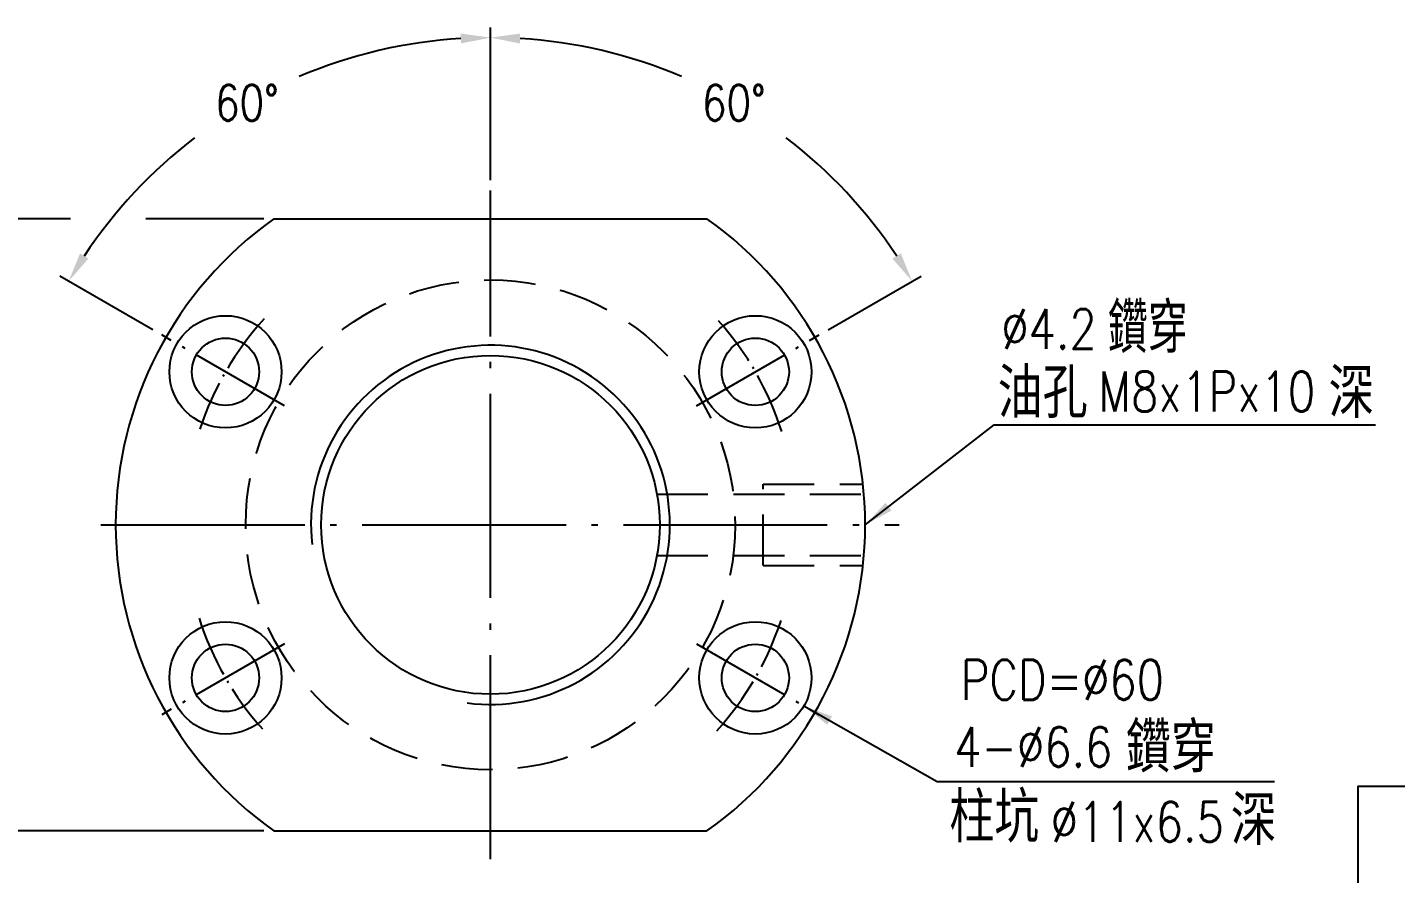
# Model space of a CAD drawing. Header units: millimetres. Extents: x 2300 to 2707, y 6 to 295.
# Drawn here: x 2457 to 2591.1, y 57.8 to 140.7 of the extents above; entities that cross this region are included whole.
import ezdxf
from ezdxf.enums import TextEntityAlignment as Align

# ---------------------------------------------------------------- set-up
doc = ezdxf.new("R2010")
doc.units = ezdxf.units.MM
doc.header["$LTSCALE"] = 10
doc.linetypes.add('C', pattern=[2.5625, 2, -0.25, 0.0625, -0.25])
doc.linetypes.add('H', pattern=[0.75, 0.5, -0.25])
doc.layers.get('0').update_dxf_attribs({"linetype": 'CONTINUOUS'})
doc.layers.get('DEFPOINTS').update_dxf_attribs({"linetype": 'CONTINUOUS'})
for name, color, linetype in [('02', 1, 'C'), ('04', 4, 'CONTINUOUS'), ('05', 5, 'H')]:
    doc.layers.add(name, color=color, linetype=linetype)
doc.styles.add('SIMPLEX', font='SIMPLEX.shx', dxfattribs={"width": 0.8, "height": 3.5, "bigfont": 'chineset.shx'})
doc.styles.get("Standard").update_dxf_attribs({"font": 'TXT', "width": 0.8, "bigfont": 'CHINESET'})
doc.dimstyles.new('STANDARD$0', dxfattribs={"dimscale": 0, "dimtxt": 3.9, "dimasz": 2.9, "dimexe": 2, "dimexo": 2, "dimgap": 2, "dimtad": 1, "dimdec": 3, "dimrnd": 0.0005, "dimdsep": 46, "dimtxsty": 'SIMPLEX', "dimcen": 0.09, "dimclrd": 6, "dimclre": 6, "dimclrt": 3, "dimadec": 1, "dimazin": 2, "dimtp": -0.1, "dimtm": 0.2, "dimtfac": 1, "dimtdec": 3, "dimtmove": 2, "dimatfit": 3, "dimfxl": 0, "dimtvp": 0.790698, "dimarcsym": 0})
doc.dimstyles.new('STANDARD$2', dxfattribs={"dimscale": 0, "dimtxt": 3.9, "dimasz": 2.9, "dimexe": 1.5, "dimexo": 2.2, "dimgap": 2.2, "dimtad": 0, "dimtih": 1, "dimtoh": 1, "dimdec": 3, "dimrnd": 0.0005, "dimdsep": 46, "dimtxsty": 'SIMPLEX', "dimcen": 0.09, "dimclrd": 6, "dimclre": 6, "dimclrt": 3, "dimadec": 1, "dimazin": 2, "dimtp": -0.1, "dimtm": 0.2, "dimtfac": 1, "dimtdec": 3, "dimtmove": 2, "dimatfit": 3, "dimfxl": 0, "dimtvp": 0.790698, "dimarcsym": 0})
doc.dimstyles.new('STANDARD$7', dxfattribs={"dimscale": 0, "dimtxt": 3.9, "dimasz": 2.9, "dimexe": 1.5, "dimexo": 2, "dimgap": 2.2, "dimtad": 1, "dimdec": 3, "dimrnd": 0.0005, "dimdsep": 46, "dimtxsty": 'SIMPLEX', "dimcen": 0.09, "dimclrd": 6, "dimclre": 6, "dimclrt": 3, "dimadec": 1, "dimazin": 2, "dimtp": -0.1, "dimtm": 0.2, "dimtfac": 1, "dimtdec": 3, "dimtmove": 2, "dimatfit": 3, "dimfxl": 0, "dimtvp": 0.790698, "dimarcsym": 0})

# ---------------------------------------------------------------- blocks, each defined once
blk = doc.blocks.new('*D25')
at = {"color": 6, "lineweight": -2}
for p, q in [((2502.37, 125.75), (2502.37, 140.72)), ((2535.47, 111.08), (2544.59, 116.35))]:
    blk.add_line(p, q, dxfattribs=at)
for start, end in [(66.8892, 86.5202), (33.4798, 52.5918)]:
    blk.add_arc((2502.37, 91.97), 47.76, start, end, dxfattribs=at)
at = {"color": 6}
for points in [[(2505.25, 139.15), (2505.28, 140.12), (2502.37, 139.72)], [(2542.61, 118.57), (2541.79, 118.06), (2543.72, 115.85)]]:
    blk.add_solid(points, dxfattribs=at)
at = {"layer": 'DEFPOINTS', "color": 0}
for p in [(2533.06, 128.55), (2502.37, 124.75), (2534.6, 110.58), (2522.56, 103.63), (2502.37, 61.97)]:
    blk.add_point(p, dxfattribs=at)
at = {"color": 3, "insert": (2526.24, 133.33), "char_height": 3.5, "attachment_point": 5, "style": 'SIMPLEX'}
blk.add_mtext('60°', dxfattribs=at)
blk = doc.blocks.new('*D26')
at = {"color": 6, "lineweight": -2}
for p, q in [((2502.37, 125.75), (2502.37, 140.72)), ((2469.26, 111.08), (2460.14, 116.35))]:
    blk.add_line(p, q, dxfattribs=at)
for start, end in [(93.4798, 113.1108), (127.4082, 146.5202)]:
    blk.add_arc((2502.37, 91.97), 47.76, start, end, dxfattribs=at)
at = {"color": 6}
for points in [[(2499.45, 140.12), (2499.48, 139.15), (2502.37, 139.72)], [(2462.94, 118.06), (2462.12, 118.57), (2461.01, 115.85)]]:
    blk.add_solid(points, dxfattribs=at)
at = {"layer": 'DEFPOINTS', "color": 0}
for p in [(2486.03, 136.84), (2502.37, 124.75), (2470.13, 110.58), (2482.17, 103.63), (2502.37, 61.97)]:
    blk.add_point(p, dxfattribs=at)
at = {"color": 3, "insert": (2478.49, 133.33), "char_height": 3.5, "attachment_point": 5, "style": 'SIMPLEX'}
blk.add_mtext('60°', dxfattribs=at)
blk = doc.blocks.new('*D27')
at = {"color": 6, "lineweight": -2}
for p, q in [((2461.19, 121.97), (2449.9, 121.97)), ((2480.14, 121.97), (2468.57, 121.97)), ((2450.9, 119.07), (2450.9, 64.87)), ((2480.14, 61.97), (2449.9, 61.97))]:
    blk.add_line(p, q, dxfattribs=at)
at = {"color": 6}
for points in [[(2450.42, 119.07), (2451.39, 119.07), (2450.9, 121.97)], [(2450.42, 64.87), (2451.39, 64.87), (2450.9, 61.97)]]:
    blk.add_solid(points, dxfattribs=at)
at = {"layer": 'DEFPOINTS', "color": 0}
for p in [(2481.14, 121.97), (2450.9, 61.97), (2481.14, 61.97)]:
    blk.add_point(p, dxfattribs=at)
at = {"color": 3, "insert": (2448.15, 91.97), "char_height": 3.5, "attachment_point": 5, "rotation": 90, "style": 'SIMPLEX'}
blk.add_mtext('60', dxfattribs=at)

msp = doc.modelspace()

# ---------------------------------------------------------------- linework, layer by layer
for p, q in [((2481.1392, 121.9678), (2523.5921, 121.9678)), ((2481.1392, 61.9678), (2523.5921, 61.9678))]:
    msp.add_line(p, q)
at = {"color": 6}
for p, q in [((2551.7633, 101.7707), (2563.9383, 101.7707)), ((2563.9383, 101.7707), (2589.1448, 101.7707)), ((2546.1591, 66.7991), (2546.5789, 66.7991)), ((2546.5789, 66.7991), (2579.2583, 66.7991))]:
    msp.add_line(p, q, dxfattribs=at)
at = {"color": 3}
for q in [(2587.4121, 29.7983), (2706.4667, 66.3412)]:
    msp.add_line((2587.4121, 66.3412), q, dxfattribs=at)
for centre, radius in [((2476.3849, 106.9678), 5.5), ((2528.3464, 106.9678), 5.5), ((2476.3849, 106.9678), 3.3), ((2528.3464, 106.9678), 3.3), ((2502.3657, 91.9678), 16.6), ((2476.3849, 76.9678), 5.5), ((2528.3464, 76.9678), 5.5), ((2476.3849, 76.9678), 3.3), ((2528.3464, 76.9678), 3.3)]:
    msp.add_circle(centre, radius)
for start, end in [(125.281262, 234.718738), (305.281262, 54.718738)]:
    msp.add_arc((2502.3657, 91.9678), 36.75, start, end)
at = {"layer": '02'}
for p, q in [((2502.3657, 59.1869), (2502.3657, 124.7487)), ((2464.1528, 91.9678), (2542.4335, 91.9678))]:
    msp.add_line(p, q, dxfattribs=at)
at = {"layer": '02', "ltscale": 0.5}
for p, q in [((2482.1703, 103.6276), (2470.1286, 110.5799)), ((2522.561, 103.6276), (2534.6027, 110.5799)), ((2482.1703, 80.308), (2470.1286, 73.3557)), ((2522.561, 80.308), (2534.6027, 73.3557))]:
    msp.add_line(p, q, dxfattribs=at)
at = {"layer": '02', "ltscale": 0.3}
for start, end in [(137.724142, 161.793692), (17.724142, 41.793692), (197.724142, 221.793692), (317.724142, 341.793692)]:
    msp.add_arc((2502.3657, 91.9678), 30, start, end, dxfattribs=at)
at = {"layer": '04'}
msp.add_arc((2502.3657, 91.9678), 17.6, 262.571974, 186.25996, dxfattribs=at)
at = {"layer": '05'}
for p, q in [((2529.1157, 95.9678), (2538.8973, 95.9678)), ((2529.1157, 87.9678), (2529.1157, 95.9678)), ((2518.6923, 94.9678), (2538.993, 94.9678)), ((2518.6923, 88.9678), (2538.993, 88.9678)), ((2529.1157, 87.9678), (2538.8973, 87.9678))]:
    msp.add_line(p, q, dxfattribs=at)
msp.add_circle((2502.3657, 91.9678), 24, dxfattribs=at)

# ---------------------------------------------------------------- texts
at = {"color": 3, "width": 0.9}
for s, p in [('油孔', (2552.1102, 102.4382)), ('深', (2584.568, 102.4382)), ('鑽穿', (2564.6726, 67.7054)), ('柱坑', (2547.3679, 60.8572)), ('深', (2574.9806, 60.575))]:
    msp.add_text(s, height=4.9, dxfattribs=at).set_placement(p)
at = {"color": 3, "style": 'SIMPLEX', "width": 0.8}
for s, p in [('M8x1Px10  ', (2561.978, 105.0335)), ('PCD=%%C60', (2548.4947, 76.7737)), ('4-%%c6.6    ', (2547.8475, 70.1991)), ('%%c11x6.5', (2557.3042, 62.8576))]:
    msp.add_text(s, height=3.9, dxfattribs=at).set_placement(p, align=Align.MIDDLE_LEFT)
at = {"color": 3, "insert": (2562.9097, 108.8095), "char_height": 4.9, "attachment_point": 7}
msp.add_mtext('鑽穿', dxfattribs=at)
at = {"color": 3, "insert": (2561.8247, 109.2141), "char_height": 3.9, "attachment_point": 9, "style": 'SIMPLEX'}
msp.add_mtext('%%c4.2', dxfattribs=at)

# ---------------------------------------------------------------- dimensions: what is measured, and where the dimension line sits
for base, line1, picture, middle in [((2486.0319, 136.8445), ((2482.1703, 103.6276), (2470.1286, 110.5799)), '*D26', (2478.4872, 133.3264)), ((2533.0632, 128.5516), ((2522.561, 103.6276), (2534.6027, 110.5799)), '*D25', (2526.2441, 133.3264))]:
    dim = msp.add_angular_dim_2l(base=base, line1=line1, line2=((2502.3657, 61.9678), (2502.3657, 124.7487)), dimstyle='STANDARD$2', override={"dimscale": 1, "dimexe": 1, "dimexo": 1})
    dim.commit()
    dim.dimension.update_dxf_attribs({"geometry": picture, "text_midpoint": middle})
dim = msp.add_linear_dim(base=(2450.9048, 61.9678), p1=(2481.1392, 121.9678), p2=(2481.1392, 61.9678), angle=90, dimstyle='STANDARD$0', override={"dimscale": 1, "dimexe": 1, "dimexo": 1, "dimgap": 1, "dimtp": -0.009, "dimtm": -0.025, "dimtfac": 0.744186, "dimtix": 1})
dim.commit()
dim.dimension.update_dxf_attribs({"geometry": '*D27', "text_midpoint": (2448.1548, 91.9678)})

# ---------------------------------------------------------------- leaders
for points in [[(2539.1157, 91.9678), (2551.7633, 101.7707)], [(2533.1096, 74.2178), (2546.1591, 66.7991)]]:
    msp.add_leader(points, dimstyle='STANDARD$7', override={"dimscale": 1, "dimexe": 2, "dimexo": 1.5, "dimgap": 1, "dimtad": 0, "dimtp": -0.009, "dimtm": -0.025, "dimtfac": 0.744186, "dimtix": 1})

doc.saveas('drawing.dxf')
